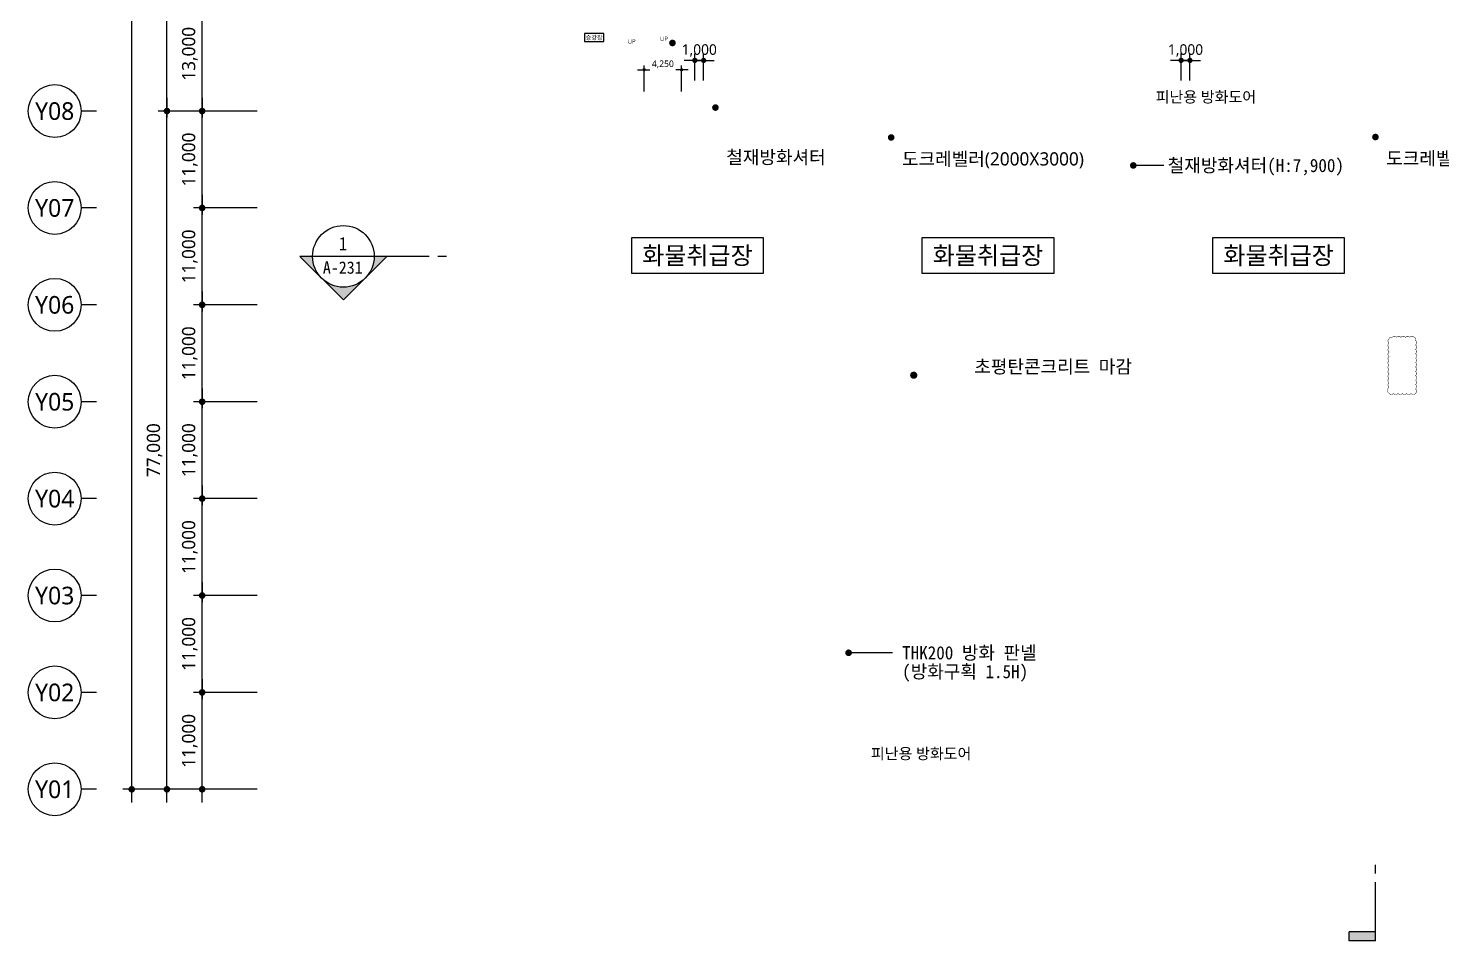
# Model space of a CAD drawing. Header units: millimetres. Extents: x 3546612 to 5615882, y 547008 to 3162891.
# Drawn here: x 3966612 to 4127141, y 2319200 to 2422788 of the extents above; entities that cross this region are included whole.
import ezdxf
from ezdxf.enums import TextEntityAlignment as Align

# ---------------------------------------------------------------- set-up
doc = ezdxf.new("R2010")
doc.units = ezdxf.units.MM
for name, color, linetype, lineweight in [('A-AXIS-BUBL', 7, 'Continuous', 25), ('A-DIMS', 7, 'Continuous', 25), ('A-MKXS-LEAD', 7, 'Continuous', 25), ('A-MKXS-MAK1', 3, 'Continuous', 25), ('A-MKXS-TEXT1', 3, 'Continuous', 25), ('A-MKXS-TEXT2', 7, 'Continuous', 25), ('A-XXXX-TXT2', 3, 'Continuous', 25), ('REV-202205', 20, 'Continuous', 25)]:
    doc.layers.add(name, color=color, linetype=linetype, lineweight=lineweight)
doc.styles.add('HY울릉도L', font='')
doc.styles.add('XR-평면도$0$맑은 고딕', font='malgun.ttf')
doc.styles.add('돋움체', font='')
doc.styles.add('맑은고딕', font='malgun.ttf')
doc.styles.get('HY울릉도L').set_extended_font_data('HYwulM')
doc.styles.get('돋움체').set_extended_font_data('DotumChe')
doc.dimstyles.new('CDIM', dxfattribs={"dimtxt": 3, "dimasz": 1.5, "dimexe": 2, "dimexo": 1, "dimgap": 1, "dimtad": 1, "dimdec": 0, "dimrnd": 0.5, "dimzin": 0, "dimdsep": 32, "dimlunit": 6, "dimtxsty": 'HY울릉도L', "dimblk1": '_CIDOT', "dimblk2": '_CIDOT', "dimsah": 1, "dimcen": 5.5, "dimclrd": 2, "dimclre": 2, "dimclrt": 7, "dimadec": 0, "dimazin": 0, "dimtfac": 1, "dimtdec": 0, "dimtix": 1, "dimtmove": 2, "dimatfit": 1, "dimldrblk": '_CIDOT', "dimfxl": 1, "dimtolj": 1, "dimtzin": 0, "dimlwd": -1, "dimarcsym": 0})

# ---------------------------------------------------------------- blocks, each defined once
blk = doc.blocks.new('_CIDOT')
at = {"color": 0, "linetype": 'ByBlock'}
blk.add_line((2, 0), (-1, 0), dxfattribs=at)
at = {"color": 0, "linetype": 'ByBlock', "const_width": 0.5}
blk.add_lwpolyline([(-0.25, 0, 1), (0.25, 0, 1)], format="xyb", close=True, dxfattribs=at)
blk = doc.blocks.new('*D248')
at = {"layer": 'A-DIMS', "lineweight": -2, "transparency": 16777216}
for p, q in [((4042316, 2416842), (4042316, 2419942)), ((4043316, 2416842), (4043316, 2419942))]:
    blk.add_line(p, q, dxfattribs=at)
at = {"layer": 'A-DIMS', "transparency": 16777216}
for p, q in [((4041716, 2419142), (4041116, 2419142)), ((4042316, 2419142), (4043316, 2419142)), ((4043916, 2419142), (4044516, 2419142))]:
    blk.add_line(p, q, dxfattribs=at)
at = {"layer": 'A-DIMS', "transparency": 16777216, "xscale": 600, "yscale": 600, "zscale": 600}
blk.add_blockref('_CIDOT', (4042316, 2419142), dxfattribs=at)
at = {"layer": 'A-DIMS', "transparency": 16777216, "xscale": 600, "yscale": 600, "zscale": 600, "rotation": 180}
blk.add_blockref('_CIDOT', (4043316, 2419142), dxfattribs=at)
at = {"layer": 'A-DIMS', "color": 3, "transparency": 16777216, "insert": (4042816, 2420266), "char_height": 1200, "attachment_point": 5, "style": '맑은고딕'}
blk.add_mtext('\\A1;1,000', dxfattribs=at)
blk = doc.blocks.new('*D252')
at = {"layer": 'A-DIMS', "lineweight": -2, "transparency": 16777216}
for p, q in [((4097542, 2416842), (4097542, 2419942)), ((4098542, 2416842), (4098542, 2419942))]:
    blk.add_line(p, q, dxfattribs=at)
at = {"layer": 'A-DIMS', "transparency": 16777216}
for p, q in [((4096942, 2419142), (4096342, 2419142)), ((4097542, 2419142), (4098542, 2419142)), ((4099142, 2419142), (4099742, 2419142))]:
    blk.add_line(p, q, dxfattribs=at)
at = {"layer": 'A-DIMS', "transparency": 16777216, "xscale": 600, "yscale": 600, "zscale": 600}
blk.add_blockref('_CIDOT', (4097542, 2419142), dxfattribs=at)
at = {"layer": 'A-DIMS', "transparency": 16777216, "xscale": 600, "yscale": 600, "zscale": 600, "rotation": 180}
blk.add_blockref('_CIDOT', (4098542, 2419142), dxfattribs=at)
at = {"layer": 'A-DIMS', "color": 3, "transparency": 16777216, "insert": (4098042, 2420266), "char_height": 1200, "attachment_point": 5, "style": '맑은고딕'}
blk.add_mtext('\\A1;1,000', dxfattribs=at)
blk = doc.blocks.new('*D243')
at = {"layer": 'A-DIMS', "lineweight": -2, "transparency": 16777216}
for p, q in [((4036562, 2415628), (4036562, 2418578)), ((4040812, 2415628), (4040812, 2418578))]:
    blk.add_line(p, q, dxfattribs=at)
at = {"layer": 'A-DIMS', "transparency": 16777216}
for p, q in [((4036937, 2418078), (4037199, 2418078)), ((4040437, 2418078), (4040174, 2418078))]:
    blk.add_line(p, q, dxfattribs=at)
at = {"layer": 'A-DIMS', "transparency": 16777216, "xscale": 375, "yscale": 375, "zscale": 375, "rotation": 180}
blk.add_blockref('_CIDOT', (4036562, 2418078), dxfattribs=at)
at = {"layer": 'A-DIMS', "transparency": 16777216, "xscale": 375, "yscale": 375, "zscale": 375}
blk.add_blockref('_CIDOT', (4040812, 2418078), dxfattribs=at)
at = {"layer": 'A-DIMS', "color": 3, "transparency": 16777216, "insert": (4038687, 2418693), "char_height": 750, "attachment_point": 5, "style": '맑은고딕'}
blk.add_mtext('\\A1;4,250', dxfattribs=at)
blk = doc.blocks.new('*D9')
at = {"layer": 'A-DIMS', "lineweight": -2, "transparency": 16777216}
for p, q in [((93193, 67121), (85943, 67121)), ((93193, 56121), (85943, 56121))]:
    blk.add_line(p, q, dxfattribs=at)
at = {"layer": 'A-DIMS', "transparency": 16777216}
blk.add_line((86943, 56871), (86943, 66371), dxfattribs=at)
at = {"layer": 'A-DIMS', "transparency": 16777216, "xscale": 750, "yscale": 750, "zscale": 750}
for p, rotation in [((86943, 67121), 90), ((86943, 56121), 270)]:
    blk.add_blockref('_CIDOT', p, dxfattribs=dict(at, rotation=rotation))
at = {"layer": 'A-DIMS', "color": 3, "transparency": 16777216, "insert": (85538, 61621), "char_height": 1500, "attachment_point": 5, "rotation": 90, "style": '맑은고딕'}
blk.add_mtext('\\A1;11,000', dxfattribs=at)
blk = doc.blocks.new('*D10')
at = {"layer": 'A-DIMS', "lineweight": -2, "transparency": 16777216}
for p, q in [((93193, 78121), (85943, 78121)), ((93193, 67121), (85943, 67121))]:
    blk.add_line(p, q, dxfattribs=at)
at = {"layer": 'A-DIMS', "transparency": 16777216}
blk.add_line((86943, 67871), (86943, 77371), dxfattribs=at)
at = {"layer": 'A-DIMS', "transparency": 16777216, "xscale": 750, "yscale": 750, "zscale": 750}
for p, rotation in [((86943, 78121), 90), ((86943, 67121), 270)]:
    blk.add_blockref('_CIDOT', p, dxfattribs=dict(at, rotation=rotation))
at = {"layer": 'A-DIMS', "color": 3, "transparency": 16777216, "insert": (85538, 72621), "char_height": 1500, "attachment_point": 5, "rotation": 90, "style": '맑은고딕'}
blk.add_mtext('\\A1;11,000', dxfattribs=at)
blk = doc.blocks.new('*D11')
at = {"layer": 'A-DIMS', "lineweight": -2, "transparency": 16777216}
for p, q in [((93193, 89121), (85943, 89121)), ((93193, 78121), (85943, 78121))]:
    blk.add_line(p, q, dxfattribs=at)
at = {"layer": 'A-DIMS', "transparency": 16777216}
blk.add_line((86943, 78871), (86943, 88371), dxfattribs=at)
at = {"layer": 'A-DIMS', "transparency": 16777216, "xscale": 750, "yscale": 750, "zscale": 750}
for p, rotation in [((86943, 89121), 90), ((86943, 78121), 270)]:
    blk.add_blockref('_CIDOT', p, dxfattribs=dict(at, rotation=rotation))
at = {"layer": 'A-DIMS', "color": 3, "transparency": 16777216, "insert": (85538, 83621), "char_height": 1500, "attachment_point": 5, "rotation": 90, "style": '맑은고딕'}
blk.add_mtext('\\A1;11,000', dxfattribs=at)
blk = doc.blocks.new('*D12')
at = {"layer": 'A-DIMS', "lineweight": -2, "transparency": 16777216}
for p, q in [((93193, 100121), (85943, 100121)), ((93193, 89121), (85943, 89121))]:
    blk.add_line(p, q, dxfattribs=at)
at = {"layer": 'A-DIMS', "transparency": 16777216}
blk.add_line((86943, 89871), (86943, 99371), dxfattribs=at)
at = {"layer": 'A-DIMS', "transparency": 16777216, "xscale": 750, "yscale": 750, "zscale": 750}
for p, rotation in [((86943, 100121), 90), ((86943, 89121), 270)]:
    blk.add_blockref('_CIDOT', p, dxfattribs=dict(at, rotation=rotation))
at = {"layer": 'A-DIMS', "color": 3, "transparency": 16777216, "insert": (85538, 94621), "char_height": 1500, "attachment_point": 5, "rotation": 90, "style": '맑은고딕'}
blk.add_mtext('\\A1;11,000', dxfattribs=at)
blk = doc.blocks.new('*D13')
at = {"layer": 'A-DIMS', "lineweight": -2, "transparency": 16777216}
for p, q in [((93193, 111121), (85943, 111121)), ((93193, 100121), (85943, 100121))]:
    blk.add_line(p, q, dxfattribs=at)
at = {"layer": 'A-DIMS', "transparency": 16777216}
blk.add_line((86943, 100871), (86943, 110371), dxfattribs=at)
at = {"layer": 'A-DIMS', "transparency": 16777216, "xscale": 750, "yscale": 750, "zscale": 750}
for p, rotation in [((86943, 111121), 90), ((86943, 100121), 270)]:
    blk.add_blockref('_CIDOT', p, dxfattribs=dict(at, rotation=rotation))
at = {"layer": 'A-DIMS', "color": 3, "transparency": 16777216, "insert": (85538, 105621), "char_height": 1500, "attachment_point": 5, "rotation": 90, "style": '맑은고딕'}
blk.add_mtext('\\A1;11,000', dxfattribs=at)
blk = doc.blocks.new('*D14')
at = {"layer": 'A-DIMS', "lineweight": -2, "transparency": 16777216}
for p, q in [((93193, 122121), (85943, 122121)), ((93193, 111121), (85943, 111121))]:
    blk.add_line(p, q, dxfattribs=at)
at = {"layer": 'A-DIMS', "transparency": 16777216}
blk.add_line((86943, 111871), (86943, 121371), dxfattribs=at)
at = {"layer": 'A-DIMS', "transparency": 16777216, "xscale": 750, "yscale": 750, "zscale": 750}
for p, rotation in [((86943, 122121), 90), ((86943, 111121), 270)]:
    blk.add_blockref('_CIDOT', p, dxfattribs=dict(at, rotation=rotation))
at = {"layer": 'A-DIMS', "color": 3, "transparency": 16777216, "insert": (85538, 116621), "char_height": 1500, "attachment_point": 5, "rotation": 90, "style": '맑은고딕'}
blk.add_mtext('\\A1;11,000', dxfattribs=at)
blk = doc.blocks.new('*D15')
at = {"layer": 'A-DIMS', "lineweight": -2, "transparency": 16777216}
for p, q in [((93193, 135121), (85943, 135121)), ((93193, 122121), (85943, 122121))]:
    blk.add_line(p, q, dxfattribs=at)
at = {"layer": 'A-DIMS', "transparency": 16777216}
blk.add_line((86943, 122871), (86943, 134371), dxfattribs=at)
at = {"layer": 'A-DIMS', "transparency": 16777216, "xscale": 750, "yscale": 750, "zscale": 750}
for p, rotation in [((86943, 135121), 90), ((86943, 122121), 270)]:
    blk.add_blockref('_CIDOT', p, dxfattribs=dict(at, rotation=rotation))
at = {"layer": 'A-DIMS', "color": 3, "transparency": 16777216, "insert": (85538, 128621), "char_height": 1500, "attachment_point": 5, "rotation": 90, "style": '맑은고딕'}
blk.add_mtext('\\A1;13,000', dxfattribs=at)
blk = doc.blocks.new('*D25')
at = {"layer": 'A-DIMS', "lineweight": -2, "transparency": 16777216}
for p, q in [((93193, 122121), (81943, 122121)), ((93193, 45121), (81943, 45121))]:
    blk.add_line(p, q, dxfattribs=at)
at = {"layer": 'A-DIMS', "transparency": 16777216}
blk.add_line((82943, 45871), (82943, 121371), dxfattribs=at)
at = {"layer": 'A-DIMS', "transparency": 16777216, "xscale": 750, "yscale": 750, "zscale": 750}
for p, rotation in [((82943, 122121), 90), ((82943, 45121), 270)]:
    blk.add_blockref('_CIDOT', p, dxfattribs=dict(at, rotation=rotation))
at = {"layer": 'A-DIMS', "color": 3, "transparency": 16777216, "insert": (81542, 83621), "char_height": 1500, "attachment_point": 5, "rotation": 90, "style": '맑은고딕'}
blk.add_mtext('\\A1;77,000', dxfattribs=at)
blk = doc.blocks.new('*D26')
at = {"layer": 'A-DIMS', "lineweight": -2, "transparency": 16777216}
for p, q in [((93193, 241121), (77943, 241121)), ((93193, 45121), (77943, 45121))]:
    blk.add_line(p, q, dxfattribs=at)
at = {"layer": 'A-DIMS', "transparency": 16777216}
blk.add_line((78943, 45871), (78943, 240371), dxfattribs=at)
at = {"layer": 'A-DIMS', "transparency": 16777216, "xscale": 750, "yscale": 750, "zscale": 750}
for p, rotation in [((78943, 241121), 90), ((78943, 45121), 270)]:
    blk.add_blockref('_CIDOT', p, dxfattribs=dict(at, rotation=rotation))
at = {"layer": 'A-DIMS', "color": 3, "transparency": 16777216, "insert": (77538, 143121), "char_height": 1500, "attachment_point": 5, "rotation": 90, "style": '맑은고딕'}
blk.add_mtext('\\A1;196,000', dxfattribs=at)
blk = doc.blocks.new('*D27')
at = {"layer": 'A-DIMS', "lineweight": -2, "transparency": 16777216}
for p, q in [((93193, 56121), (85943, 56121)), ((93193, 45121), (85943, 45121))]:
    blk.add_line(p, q, dxfattribs=at)
at = {"layer": 'A-DIMS', "transparency": 16777216}
blk.add_line((86943, 45871), (86943, 55371), dxfattribs=at)
at = {"layer": 'A-DIMS', "transparency": 16777216, "xscale": 750, "yscale": 750, "zscale": 750}
for p, rotation in [((86943, 56121), 90), ((86943, 45121), 270)]:
    blk.add_blockref('_CIDOT', p, dxfattribs=dict(at, rotation=rotation))
at = {"layer": 'A-DIMS', "color": 3, "transparency": 16777216, "insert": (85538, 50621), "char_height": 1500, "attachment_point": 5, "rotation": 90, "style": '맑은고딕'}
blk.add_mtext('\\A1;11,000', dxfattribs=at)
blk = doc.blocks.new('*D28')
at = {"layer": 'A-DIMS', "lineweight": -2, "transparency": 16777216}
for p, q in [((93193, 164121), (81943, 164121)), ((93193, 122121), (81943, 122121))]:
    blk.add_line(p, q, dxfattribs=at)
at = {"layer": 'A-DIMS', "transparency": 16777216}
blk.add_line((82943, 122871), (82943, 163371), dxfattribs=at)
at = {"layer": 'A-DIMS', "transparency": 16777216, "xscale": 750, "yscale": 750, "zscale": 750}
for p, rotation in [((82943, 164121), 90), ((82943, 122121), 270)]:
    blk.add_blockref('_CIDOT', p, dxfattribs=dict(at, rotation=rotation))
at = {"layer": 'A-DIMS', "color": 3, "transparency": 16777216, "insert": (81542, 143121), "char_height": 1500, "attachment_point": 5, "rotation": 90, "style": '맑은고딕'}
blk.add_mtext('\\A1;42,000', dxfattribs=at)
blk = doc.blocks.new('A$C46A32BF9')
at = {"layer": 'A-MKXS-MAK1'}
h = blk.add_hatch(color=256, dxfattribs=at)
h.paths.add_polyline_path([(102983, 100671), (105457, 103146, -0.4142136), (100508, 103146)])
h.paths.add_polyline_path([(105457, 103146), (107932, 105621), (106483, 105621, -0.1989124)])
h.paths.add_polyline_path([(100508, 103146, -0.1989124), (99483, 105621), (98033, 105621)])
blk.add_hatch(color=256, dxfattribs=at).paths.add_polyline_path([(217193, 28930), (217193, 27930), (220193, 27930), (220193, 28930)])
for p, q in [((98033, 105621), (102983, 100671)), ((112710, 105621), (98033, 105621)), ((107932, 105621), (102983, 100671)), ((114710, 105621), (113710, 105621)), ((220193, 35559), (220193, 36559)), ((220193, 27930), (220193, 34559)), ((217193, 27930), (217193, 28930)), ((220193, 28930), (217193, 28930)), ((220193, 27930), (217193, 27930))]:
    blk.add_line(p, q, dxfattribs=at)
blk.add_circle((102983, 105621), 3500, dxfattribs=at)
at = {"layer": 'A-MKXS-TEXT2', "style": '돋움체'}
for s, height, p in [('1', 1500, (102941, 107063)), ('A-231', 1400, (102912, 104343))]:
    blk.add_text(s, height=height, dxfattribs=at).set_placement(p, align=Align.MIDDLE)
blk = doc.blocks.new('글_승강장')
at = {"layer": 'A-XXXX-TXT2', "color": 0, "ltscale": 100}
blk.add_lwpolyline([(-1100, 450), (-1100, -450), (1100, -450), (1100, 450)], close=True, dxfattribs=at)
at = {"layer": 'A-XXXX-TXT2', "ltscale": 100, "style": 'XR-평면도$0$맑은 고딕'}
blk.add_text('승강장', height=500, dxfattribs=at).set_placement((0, 0), align=Align.MIDDLE_CENTER)
blk = doc.blocks.new('글_작업장')
at = {"layer": 'A-XXXX-TXT2', "color": 0}
blk.add_lwpolyline([(-7500, -2000), (7500, -2000), (7500, 2000), (-7500, 2000)], close=True, dxfattribs=at)
at = {"layer": 'A-XXXX-TXT2', "style": '맑은고딕'}
blk.add_text('화물취급장', height=2000, dxfattribs=at).set_placement((0, 0), align=Align.MIDDLE_CENTER)
blk = doc.blocks.new('DIM(210222)')
for p, q in [((74943, 122120.6), (73193, 122120.6)), ((74943, 111120.6), (73193, 111120.6)), ((74943, 100120.6), (73193, 100120.6)), ((74943, 89120.6), (73193, 89120.6)), ((74943, 78120.6), (73193, 78120.6)), ((74943, 67120.6), (73193, 67120.6)), ((74943, 56120.6), (73193, 56120.6)), ((74943, 45120.6), (73193, 45120.6))]:
    blk.add_line(p, q)
at = {"layer": 'A-AXIS-BUBL', "ltscale": 0.2}
for centre in [(70193, 122120.6), (70193, 111120.6), (70193, 100120.6), (70193, 89120.6), (70193, 78120.6), (70193, 67120.6), (70193, 56120.6), (70193, 45120.6)]:
    blk.add_circle(centre, 3000, dxfattribs=at)
at = {"layer": 'A-XXXX-TXT2', "ltscale": 0.2, "style": '맑은고딕'}
for s, p in [('Y08', (70193, 122120.6)), ('Y07', (70193, 111120.6)), ('Y06', (70193, 100120.6)), ('Y05', (70193, 89120.6)), ('Y04', (70193, 78120.6)), ('Y03', (70193, 67120.6)), ('Y02', (70193, 56120.6)), ('Y01', (70193, 45120.6))]:
    blk.add_text(s, height=2000, dxfattribs=at).set_placement(p, align=Align.MIDDLE)
at = {"layer": 'A-DIMS'}
for p1, p2, distance, picture, middle in [((93693, 45120.6), (93693, 241120.6), 14750, '*D26', (77538.1, 143120.6)), ((93693, 122120.6), (93693, 164120.6), 10750, '*D28', (81542.2, 143120.6)), ((93693, 122120.6), (93693, 135120.6), 6750, '*D15', (85538.1, 128620.6)), ((93693, 45120.6), (93693, 122120.6), 10750, '*D25', (81542.2, 83620.6)), ((93693, 111120.6), (93693, 122120.6), 6750, '*D14', (85538.1, 116620.6)), ((93693, 100120.6), (93693, 111120.6), 6750, '*D13', (85538.1, 105620.6)), ((93693, 89120.6), (93693, 100120.6), 6750, '*D12', (85538.1, 94620.6)), ((93693, 78120.6), (93693, 89120.6), 6750, '*D11', (85538.1, 83620.6)), ((93693, 67120.6), (93693, 78120.6), 6750, '*D10', (85538.1, 72620.6)), ((93693, 56120.6), (93693, 67120.6), 6750, '*D9', (85538.1, 61620.6)), ((93693, 45120.6), (93693, 56120.6), 6750, '*D27', (85538.1, 50620.6))]:
    dim = blk.add_aligned_dim(p1=p1, p2=p2, distance=distance, dimstyle='CDIM', override={"dimscale": 500, "dimtxsty": '맑은고딕', "dimclrd": 256, "dimclre": 256, "dimclrt": 3}, dxfattribs=at)
    dim.commit()
    dim.dimension.update_dxf_attribs({"geometry": picture, "text_midpoint": middle})

msp = doc.modelspace()

# ---------------------------------------------------------------- linework, layer by layer
at = {"layer": 'A-MKXS-LEAD'}
for p, q in [((4095588.3, 2407216.2), (4092111.8, 2407216.2)), ((4064757.1, 2351890.7), (4059780.6, 2351890.7))]:
    msp.add_line(p, q, dxfattribs=at)
for points, const_width in [([(4039583.1, 2421121.2, 1), (4039958.1, 2421121.2, 1)], 375), ([(4044468.4, 2413786.7, 1), (4044843.4, 2413786.7, 1)], 375), ([(4064424.3, 2410391.2, 1), (4064799.3, 2410391.2, 1)], 375), ([(4119424.3, 2410441.2, 1), (4119799.3, 2410441.2, 1)], 375), ([(4091924.3, 2407216.2, 1), (4092299.3, 2407216.2, 1)], 375), ([(4066969.3, 2383422.6, 1), (4067383.9, 2383381.2, 1)], 400), ([(4059593.1, 2351890.7, 1), (4059968.1, 2351890.7, 1)], 375)]:
    msp.add_lwpolyline(points, format="xyb", close=True, dxfattribs=dict(at, const_width=const_width))
at = {"layer": 'REV-202205', "const_width": 50}
msp.add_lwpolyline([(4121161.8, 2381341.2, 0.52056705), (4121661.8, 2381341.2, 0.52056705), (4122161.8, 2381341.2, 0.52056705), (4122661.8, 2381341.2, 0.52056705), (4123161.8, 2381341.2, 0.52056705), (4123661.8, 2381341.2, 0.52056705), (4124161.8, 2381341.2, 0.52056705), (4124161.8, 2381841.2, 0.52056705), (4124161.8, 2382341.2, 0.52056705), (4124161.8, 2382841.2, 0.52056705), (4124161.8, 2383341.2, 0.52056705), (4124161.8, 2383841.2, 0.52056705), (4124161.8, 2384341.2, 0.52056705), (4124161.8, 2384841.2, 0.52056705), (4124161.8, 2385341.2, 0.52056705), (4124161.8, 2385841.2, 0.52056705), (4124161.8, 2386341.2, 0.52056705), (4124161.8, 2386841.2, 0.52056705), (4124161.8, 2387341.2, 0.52056705), (4124011.8, 2387691.2, 0.52056705), (4123511.8, 2387691.2, 0.52056705), (4123011.8, 2387691.2, 0.52056705), (4122511.8, 2387691.2, 0.52056705), (4122011.8, 2387691.2, 0.52056705), (4121511.8, 2387691.2, 0.52056705), (4121161.8, 2387541.2, 0.52056705), (4121161.8, 2387041.2, 0.52056705), (4121161.8, 2386541.2, 0.52056705), (4121161.8, 2386041.2, 0.52056705), (4121161.8, 2385541.2, 0.52056705), (4121161.8, 2385041.2, 0.52056705), (4121161.8, 2384541.2, 0.52056705), (4121161.8, 2384041.2, 0.52056705), (4121161.8, 2383541.2, 0.52056705), (4121161.8, 2383041.2, 0.52056705), (4121161.8, 2382541.2, 0.52056705), (4121161.8, 2382041.2, 0.52056705)], format="xyb", close=True, dxfattribs=at)

# ---------------------------------------------------------------- block references
for name, p in [('DIM(210222)', (3899418.8, 2291270.6)), ('A$C46A32BF9', (3899418.8, 2291270.6)), ('글_승강장', (4030886.8, 2421735.7)), ('글_작업장', (4042611.8, 2396991.2)), ('글_작업장', (4075611.8, 2396991.2)), ('글_작업장', (4108611.8, 2396991.2))]:
    msp.add_blockref(name, p)

# ---------------------------------------------------------------- texts
at = {"layer": 'A-MKXS-TEXT1', "style": '맑은고딕'}
for p in [(4035139.2, 2421289), (4038811.2, 2421595.9)]:
    msp.add_text('UP', height=500, dxfattribs=at).set_placement(p, align=Align.MIDDLE_CENTER)
at = {"layer": 'A-MKXS-TEXT1'}
for s, height, style, p in [('피난용 방화도어', 1250, '맑은고딕', (4094655.5, 2414993.7)), ('철재방화셔터', 1500, '맑은고딕', (4045880.9, 2408154)), ('도크레벨러(2000X3000)', 1500, '맑은고딕', (4065836.8, 2407961.3)), ('철재방화셔터(H:7,900)', 1500, '돋움체', (4096020.8, 2407216.2)), ('도크레벨러(2000X3000)', 1500, '맑은고딕', (4120836.8, 2408011.3)), ('초평탄콘크리트 마감', 1500, '돋움체', (4074047, 2384377.6)), ('THK200 방화 판넬', 1500, '돋움체', (4065854.2, 2351890.7)), ('(방화구획 1.5H)', 1500, '돋움체', (4065854.2, 2349757.2)), ('피난용 방화도어', 1250, '맑은고딕', (4062315.3, 2340441.2))]:
    msp.add_text(s, height=height, dxfattribs=dict(at, style=style)).set_placement(p, align=Align.MIDDLE_LEFT)

# ---------------------------------------------------------------- dimensions: what is measured, and where the dimension line sits
at = {"layer": 'A-DIMS'}
for base, p1, p2, picture, middle in [((4043315.9, 2419142.2), (4042315.9, 2416442.4), (4043315.9, 2416442.4), '*D248', (4042815.9, 2420266.1)), ((4098542.2, 2419142.2), (4097542.2, 2416442.4), (4098542.2, 2416442.4), '*D252', (4098042.2, 2420266.1))]:
    dim = msp.add_linear_dim(base=base, p1=p1, p2=p2, dimstyle='CDIM', override={"dimscale": 400, "dimtxsty": '맑은고딕', "dimclrd": 256, "dimclre": 256, "dimclrt": 3}, dxfattribs=at)
    dim.commit()
    dim.dimension.update_dxf_attribs({"geometry": picture, "text_midpoint": middle})
dim = msp.add_linear_dim(base=(4036561.8, 2418077.8), p1=(4040811.8, 2415378), p2=(4036561.8, 2415378), angle=180, dimstyle='CDIM', override={"dimscale": 250, "dimtad": 4, "dimtxsty": '맑은고딕', "dimclrd": 256, "dimclre": 256, "dimclrt": 3}, dxfattribs=at)
dim.commit()
dim.dimension.update_dxf_attribs({"geometry": '*D243', "text_midpoint": (4038686.8, 2418693.5), "dimtype": 160})

doc.saveas('drawing.dxf')
